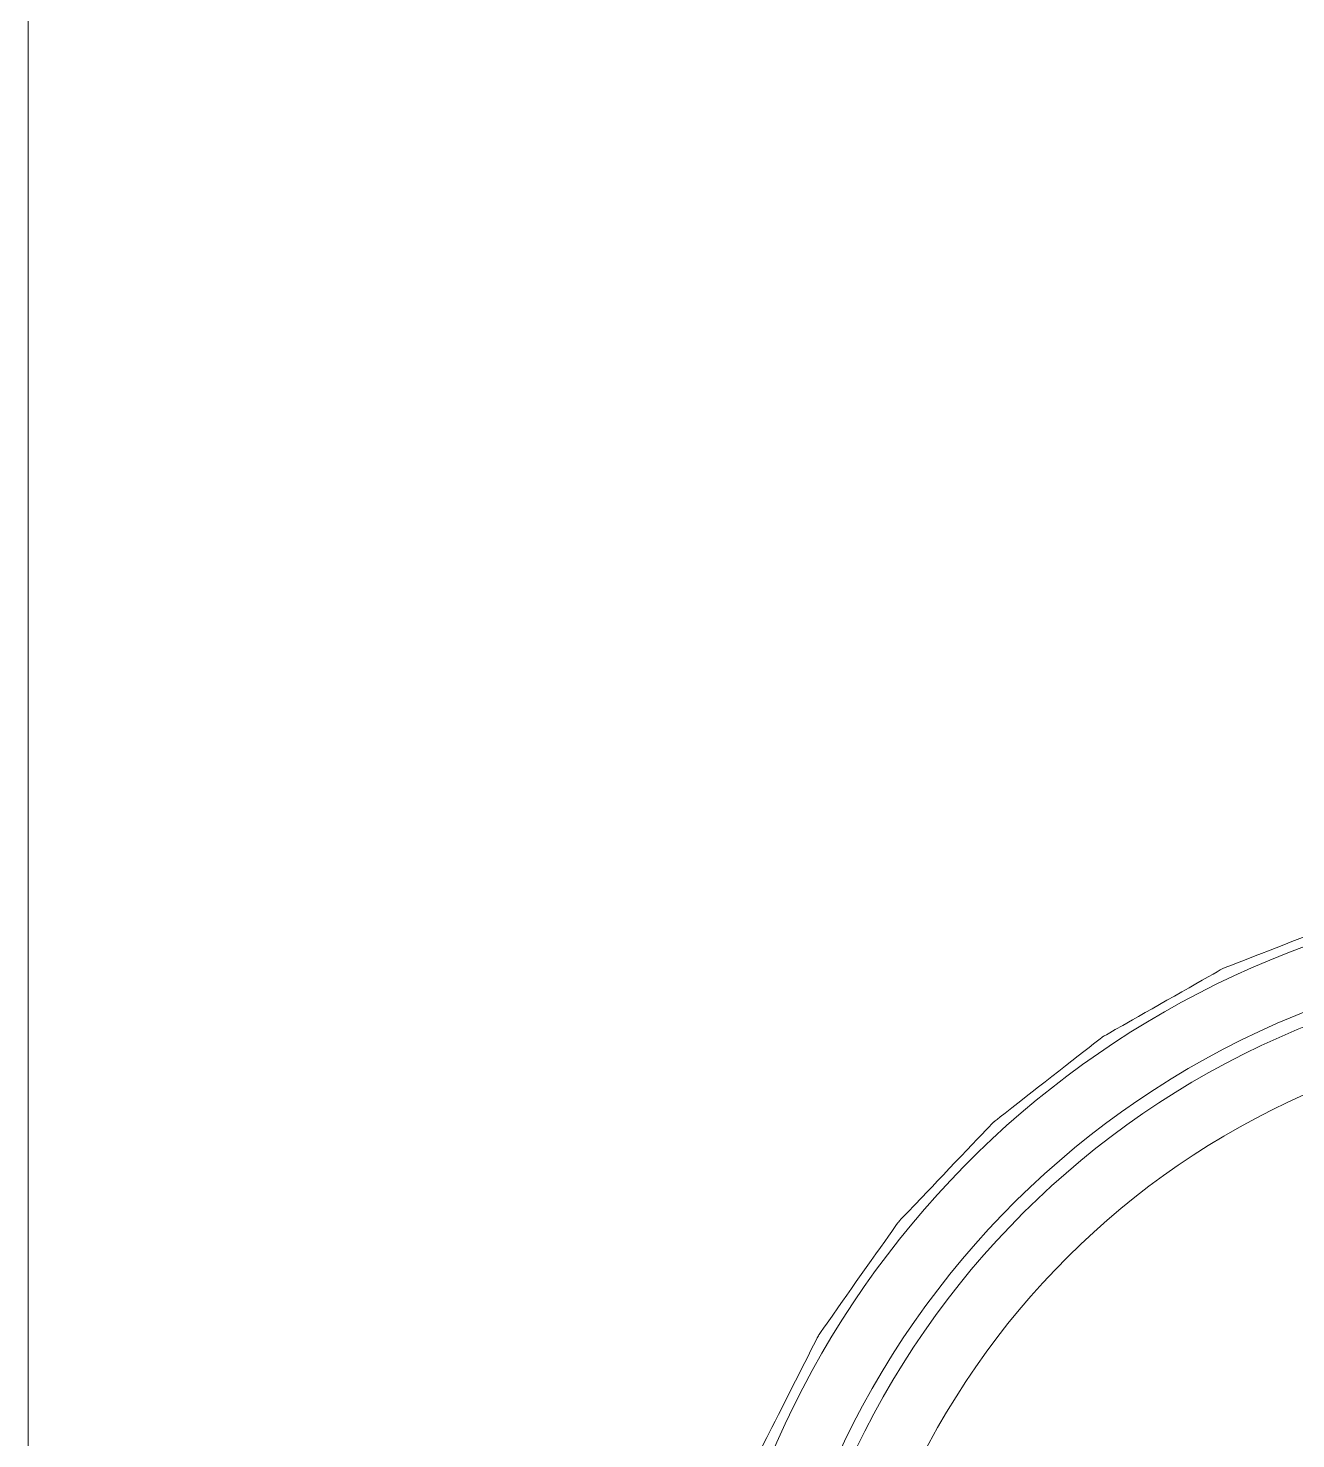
# Model space of a CAD drawing. Header units: millimetres. Extents: x 206 to 837, y 40 to 323.
# Drawn here: x 691.284 to 691.346, y 262.7803 to 262.8493 of the extents above; entities that cross this region are included whole.
import ezdxf

# ---------------------------------------------------------------- set-up
doc = ezdxf.new("R2010")
doc.units = ezdxf.units.MM
doc.layers.add('I-ARQ', color=8, linetype='Continuous', lineweight=0)

msp = doc.modelspace()

# ---------------------------------------------------------------- linework, layer by layer
at = {"layer": 'I-ARQ'}
msp.add_line((691.284035, 263.446822), (691.284035, 262.236822), dxfattribs=at)
at = {"layer": 'I-ARQ', "lineweight": 5}
for points, knots in [([(691.317519, 262.772956), (691.317519, 262.772956), (691.319648, 262.779365), (691.319648, 262.779365), (691.319648, 262.779365), (691.319648, 262.779365), (691.322693, 262.785395), (691.322693, 262.785395), (691.322693, 262.785395), (691.322693, 262.785395), (691.326587, 262.790917), (691.326587, 262.790917), (691.326587, 262.790917), (691.326587, 262.790917), (691.331248, 262.795813), (691.331248, 262.795813), (691.331248, 262.795813), (691.331248, 262.795813), (691.336577, 262.799979), (691.336577, 262.799979), (691.336577, 262.799979), (691.336577, 262.799979), (691.34246, 262.803325), (691.34246, 262.803325), (691.34246, 262.803325), (691.34246, 262.803325), (691.348769, 262.805779), (691.348769, 262.805779), (691.348769, 262.805779), (691.348769, 262.805779), (691.355369, 262.807289), (691.355369, 262.807289), (691.355369, 262.807289), (691.355369, 262.807289), (691.36212, 262.807822), (691.36212, 262.807822)], [0, 0, 0, 0, 0.111111, 0.111111, 0.111111, 0.166667, 0.222222, 0.222222, 0.222222, 0.277778, 0.333333, 0.333333, 0.333333, 0.388889, 0.444444, 0.444444, 0.444444, 0.5, 0.555556, 0.555556, 0.555556, 0.611111, 0.666667, 0.666667, 0.666667, 0.722222, 0.777778, 0.777778, 0.777778, 0.833333, 0.888889, 0.888889, 0.888889, 0.944444, 1, 1, 1, 1]), ([(691.318091, 262.772627), (691.323206, 262.793558), (691.342349, 262.807995), (691.363879, 262.80716), (691.363879, 262.80716), (691.38541, 262.806323), (691.403375, 262.790444), (691.406851, 262.769179)], [0, 0, 0, 0, 0.5, 0.5, 0.5, 0.75, 1, 1, 1, 1]), ([(691.31979, 262.761869), (691.31979, 262.783919), (691.336717, 262.802276), (691.358695, 262.80406), (691.358695, 262.80406), (691.380674, 262.805844), (691.400339, 262.790459), (691.403896, 262.768696)], [0, 0, 0, 0, 0.5, 0.5, 0.5, 0.75, 1, 1, 1, 1]), ([(691.320457, 262.761869), (691.320457, 262.783472), (691.336969, 262.801492), (691.358489, 262.803374), (691.358489, 262.803374), (691.380009, 262.805257), (691.399399, 262.790379), (691.40315, 262.769104)], [0, 0, 0, 0, 0.5, 0.5, 0.5, 0.75, 1, 1, 1, 1]), ([(691.323516, 262.761869), (691.323516, 262.781885), (691.338816, 262.798582), (691.358755, 262.800327), (691.358755, 262.800327), (691.378696, 262.80207), (691.396661, 262.788285), (691.400138, 262.768573)], [0, 0, 0, 0, 0.5, 0.5, 0.5, 0.75, 1, 1, 1, 1])]:
    msp.add_open_spline(points, degree=3, knots=knots, dxfattribs=at)

doc.saveas('drawing.dxf')
